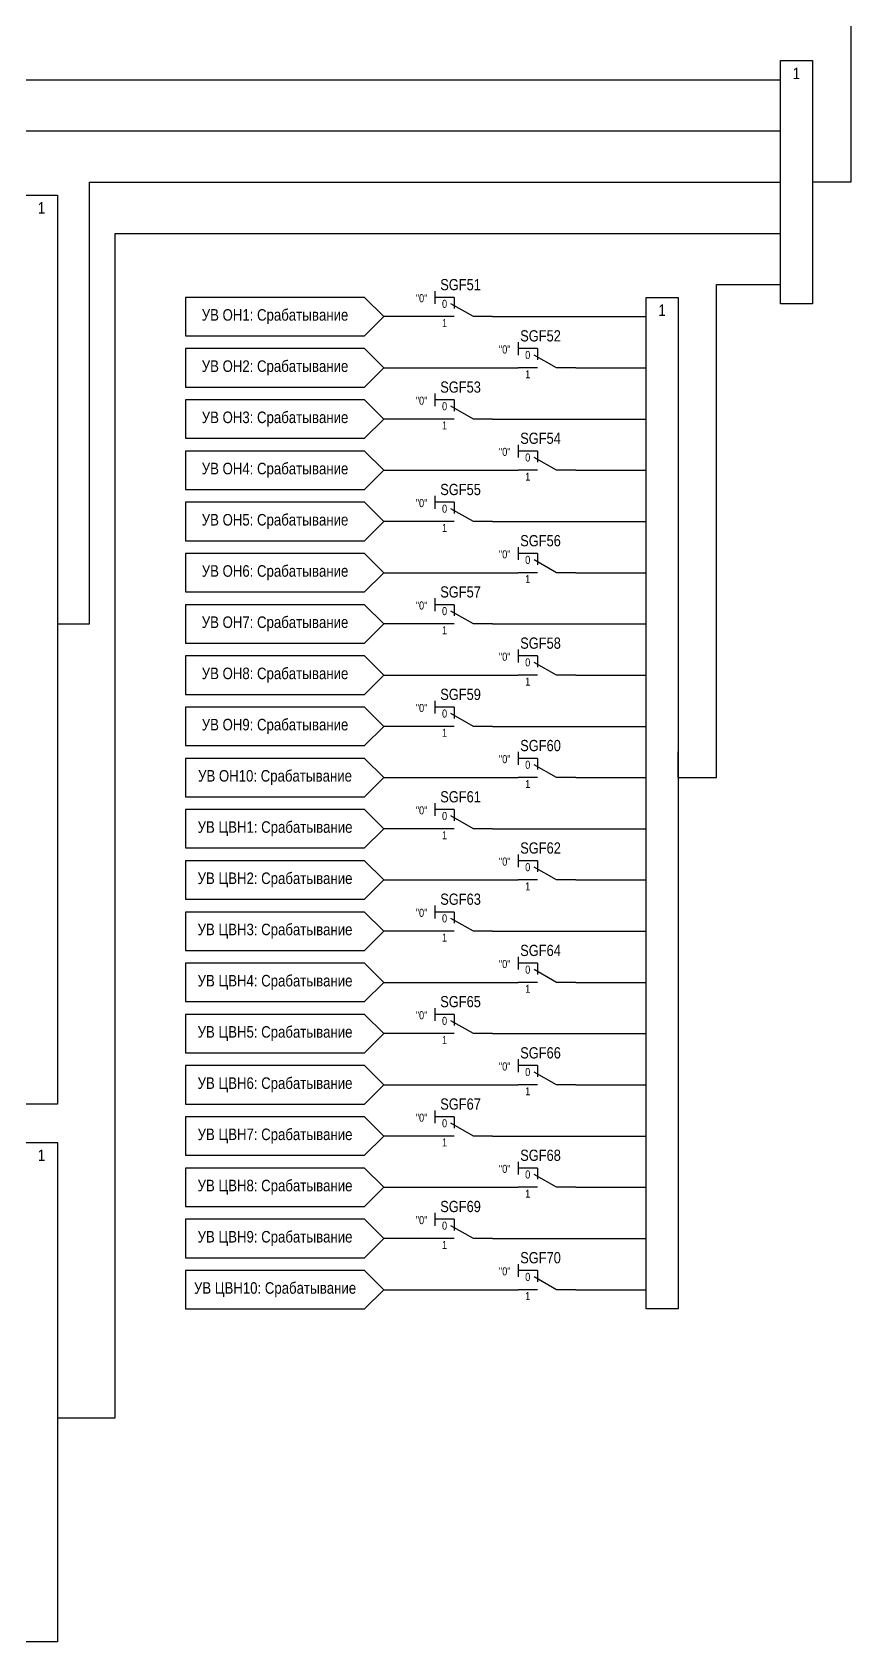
# Model space of a CAD drawing. Header units: millimetres. Extents: x -6343 to 676, y -1039 to 887.
# Drawn here: x 514 to 642, y 286 to 537.4 of the extents above; entities that cross this region are included whole.
import ezdxf
from ezdxf.enums import TextEntityAlignment as Align

# ---------------------------------------------------------------- set-up
doc = ezdxf.new("R2010")
doc.units = ezdxf.units.MM
doc.layers.add('Основная', color=7, linetype='Continuous')
doc.styles.add('2.5_Gost_RD', font='ARIALN.TTF', dxfattribs={"height": 2.5})
doc.styles.add('3.5_Gost_RD', font='ARIALN.TTF', dxfattribs={"height": 3.5})
doc.styles.add('Вывод', font='ARIALN.TTF', dxfattribs={"height": 2.5})
doc.styles.add('Компонент', font='ARIALN.TTF', dxfattribs={"height": 3.5})

# ---------------------------------------------------------------- blocks, each defined once
blk = doc.blocks.new('*U79')
at = {"layer": 'Основная', "ltscale": 0.35}
blk.add_line((6, 6), (6, 2.5), dxfattribs=at)
at = {"layer": 'Основная', "color": 0}
blk.add_line((0, 0), (7, 4), dxfattribs=at)
blk = doc.blocks.new('*U130')
at = {"layer": 'Основная', "color": 0}
for p, q in [((-3, 6), (-9, 6)), ((-3, 0), (-9, 0)), ((9, 0), (3, 0))]:
    blk.add_line(p, q, dxfattribs=at)
at = {"layer": 'Основная', "ltscale": 0.25, "xscale": -1}
blk.add_blockref('*U79', (3, 0), dxfattribs=at)
at = {"layer": 'Основная'}
for tag, height, style, p in [('ОУ', 3.5, 'Компонент', (-1, 10)), ('В1', 2.5, 'Вывод', (-13, 6)), ('В2', 2.5, 'Вывод', (-6, 4)), ('В3', 2.5, 'Вывод', (-6, -2))]:
    blk.add_attdef(tag, text='', height=height, dxfattribs=dict(at, style=style)).set_placement(p, align=Align.MIDDLE_CENTER)
blk = doc.blocks.new('*U127')
at = {"layer": 'Основная', "color": 0}
for p, q in [((-3, 6), (-9, 6)), ((-3, 0), (-9, 0)), ((9, 0), (3, 0))]:
    blk.add_line(p, q, dxfattribs=at)
at = {"layer": 'Основная', "ltscale": 0.25, "xscale": -1}
blk.add_blockref('*U79', (3, 0), dxfattribs=at)
at = {"layer": 'Основная'}
for tag, height, style, p in [('ОУ', 3.5, 'Компонент', (-2, 10)), ('В1', 2.5, 'Вывод', (-13, 6)), ('В2', 2.5, 'Вывод', (-6, 4)), ('В3', 2.5, 'Вывод', (-6, -2))]:
    blk.add_attdef(tag, text='', height=height, dxfattribs=dict(at, style=style)).set_placement(p, align=Align.MIDDLE_CENTER)

msp = doc.modelspace()

# ---------------------------------------------------------------- linework, layer by layer
at = {"linetype": 'ByBlock', "ltscale": 10}
for p, q in [((577, 493), (569, 493)), ((586, 493), (610, 493)), ((577, 477), (569, 477)), ((586, 477), (610, 477)), ((577, 461), (569, 461)), ((586, 461), (610, 461)), ((577, 445), (569, 445)), ((586, 445), (610, 445)), ((577, 429), (569, 429)), ((586, 429), (610, 429)), ((577, 413), (569, 413)), ((586, 413), (610, 413)), ((577, 397), (569, 397)), ((586, 397), (610, 397)), ((577, 381), (569, 381)), ((586, 381), (610, 381)), ((577, 365), (569, 365)), ((586, 365), (610, 365)), ((577, 349), (569, 349)), ((586, 349), (610, 349))]:
    msp.add_line(p, q, dxfattribs=at)
at = {"ltscale": 100}
for p, q in [((599, 485), (610, 485)), ((599, 469), (610, 469)), ((599, 453), (610, 453)), ((599, 437), (610, 437)), ((599, 421), (610, 421)), ((599, 405), (610, 405)), ((599, 389), (610, 389)), ((599, 373), (610, 373)), ((599, 357), (610, 357)), ((599, 341), (610, 341))]:
    msp.add_line(p, q, dxfattribs=at)
for points in [[(571, 564), (566, 564), (566, 547), (642, 547), (642, 514), (636, 514)], [(424, 479), (428, 479), (428, 530), (631, 530)], [(424, 357), (432, 357), (432, 522), (631, 522)], [(518, 445), (523, 445), (523, 514), (631, 514)], [(518, 321), (527, 321), (527, 506), (631, 506)], [(615, 421), (621, 421), (621, 498), (631, 498)], [(615, 421), (615, 425)]]:
    msp.add_lwpolyline(points, dxfattribs=at)
at = {"layer": 'Основная', "ltscale": 100}
for p, q in [((577, 497), (577, 495)), ((590, 489), (590, 487)), ((569, 485), (590, 485)), ((577, 481), (577, 479)), ((590, 473), (590, 471)), ((569, 469), (590, 469)), ((577, 465), (577, 463)), ((590, 457), (590, 455)), ((569, 453), (590, 453)), ((577, 449), (577, 447)), ((590, 441), (590, 439)), ((569, 437), (590, 437)), ((577, 433), (577, 431)), ((590, 425), (590, 423)), ((569, 421), (590, 421)), ((577, 417), (577, 415)), ((590, 409), (590, 407)), ((569, 405), (590, 405)), ((577, 401), (577, 399)), ((590, 393), (590, 391)), ((569, 389), (590, 389)), ((577, 385), (577, 383)), ((590, 377), (590, 375)), ((569, 373), (590, 373)), ((577, 369), (577, 367)), ((590, 361), (590, 359)), ((569, 357), (590, 357)), ((577, 353), (577, 351)), ((590, 345), (590, 343)), ((569, 341), (590, 341))]:
    msp.add_line(p, q, dxfattribs=at)
for points in [[(631, 533), (636, 533), (636, 495), (631, 495)], [(513, 512), (518, 512), (518, 370), (513, 370)], [(610, 496), (615, 496), (615, 338), (610, 338)], [(513, 364), (518, 364), (518, 286), (513, 286)]]:
    msp.add_lwpolyline(points, close=True, dxfattribs=at)
at = {"layer": 'Основная', "color": 0, "ltscale": 100}
for points in [[(569, 493), (566, 496), (538, 496), (538, 490), (566, 490), (569, 493)], [(569, 485), (566, 488), (538, 488), (538, 482), (566, 482), (569, 485)], [(569, 477), (566, 480), (538, 480), (538, 474), (566, 474), (569, 477)], [(569, 469), (566, 472), (538, 472), (538, 466), (566, 466), (569, 469)], [(569, 461), (566, 464), (538, 464), (538, 458), (566, 458), (569, 461)], [(569, 453), (566, 456), (538, 456), (538, 450), (566, 450), (569, 453)], [(569, 445), (566, 448), (538, 448), (538, 442), (566, 442), (569, 445)], [(569, 437), (566, 440), (538, 440), (538, 434), (566, 434), (569, 437)], [(569, 429), (566, 432), (538, 432), (538, 426), (566, 426), (569, 429)], [(569, 421), (566, 424), (538, 424), (538, 418), (566, 418), (569, 421)], [(569, 413), (566, 416), (538, 416), (538, 410), (566, 410), (569, 413)], [(569, 405), (566, 408), (538, 408), (538, 402), (566, 402), (569, 405)], [(569, 397), (566, 400), (538, 400), (538, 394), (566, 394), (569, 397)], [(569, 389), (566, 392), (538, 392), (538, 386), (566, 386), (569, 389)], [(569, 381), (566, 384), (538, 384), (538, 378), (566, 378), (569, 381)], [(569, 373), (566, 376), (538, 376), (538, 370), (566, 370), (569, 373)], [(569, 365), (566, 368), (538, 368), (538, 362), (566, 362), (569, 365)], [(569, 357), (566, 360), (538, 360), (538, 354), (566, 354), (569, 357)], [(569, 349), (566, 352), (538, 352), (538, 346), (566, 346), (569, 349)], [(569, 341), (566, 344), (538, 344), (538, 338), (566, 338), (569, 341)]]:
    msp.add_lwpolyline(points, dxfattribs=at)
at = {"layer": 'Основная', "ltscale": 100}
for points in [[(569, 485), (590, 485)], [(569, 469), (590, 469)], [(569, 453), (590, 453)], [(569, 437), (590, 437)], [(569, 421), (590, 421)], [(569, 405), (590, 405)], [(569, 389), (590, 389)], [(569, 373), (590, 373)], [(569, 357), (590, 357)], [(569, 341), (590, 341)]]:
    msp.add_lwpolyline(points, dxfattribs=at)

# ---------------------------------------------------------------- block references
at = {"layer": 'Основная', "ltscale": 0.25}
ref = msp.add_blockref('*U130', (581.5, 493), dxfattribs=dict(at, xscale=0.5, yscale=0.5, zscale=0.5))
ref.add_attrib('ОУ', 'SGF51', dxfattribs={"height": 1.75, "style": 'Компонент'}).set_placement((581, 498), align=Align.MIDDLE_CENTER)
ref.add_attrib('В2', '0', dxfattribs={"height": 1.25, "style": 'Вывод'}).set_placement((578.5, 495), align=Align.MIDDLE_CENTER)
ref.add_attrib('В3', '1', dxfattribs={"height": 1.25, "style": 'Вывод'}).set_placement((578.5, 492), align=Align.MIDDLE_CENTER)
ref = msp.add_blockref('*U127', (594.5, 485), dxfattribs=dict(at, xscale=0.5, yscale=0.5, zscale=0.5))
ref.add_attrib('ОУ', 'SGF52', dxfattribs={"height": 1.75, "style": 'Компонент'}).set_placement((593.5, 490), align=Align.MIDDLE_CENTER)
ref.add_attrib('В2', '0', dxfattribs={"height": 1.25, "style": 'Вывод'}).set_placement((591.5, 487), align=Align.MIDDLE_CENTER)
ref.add_attrib('В3', '1', dxfattribs={"height": 1.25, "style": 'Вывод'}).set_placement((591.5, 484), align=Align.MIDDLE_CENTER)
ref = msp.add_blockref('*U130', (581.5, 477), dxfattribs=dict(at, xscale=0.5, yscale=0.5, zscale=0.5))
ref.add_attrib('ОУ', 'SGF53', dxfattribs={"height": 1.75, "style": 'Компонент'}).set_placement((581, 482), align=Align.MIDDLE_CENTER)
ref.add_attrib('В2', '0', dxfattribs={"height": 1.25, "style": 'Вывод'}).set_placement((578.5, 479), align=Align.MIDDLE_CENTER)
ref.add_attrib('В3', '1', dxfattribs={"height": 1.25, "style": 'Вывод'}).set_placement((578.5, 476), align=Align.MIDDLE_CENTER)
ref = msp.add_blockref('*U127', (594.5, 469), dxfattribs=dict(at, xscale=0.5, yscale=0.5, zscale=0.5))
ref.add_attrib('ОУ', 'SGF54', dxfattribs={"height": 1.75, "style": 'Компонент'}).set_placement((593.5, 474), align=Align.MIDDLE_CENTER)
ref.add_attrib('В2', '0', dxfattribs={"height": 1.25, "style": 'Вывод'}).set_placement((591.5, 471), align=Align.MIDDLE_CENTER)
ref.add_attrib('В3', '1', dxfattribs={"height": 1.25, "style": 'Вывод'}).set_placement((591.5, 468), align=Align.MIDDLE_CENTER)
ref = msp.add_blockref('*U130', (581.5, 461), dxfattribs=dict(at, xscale=0.5, yscale=0.5, zscale=0.5))
ref.add_attrib('ОУ', 'SGF55', dxfattribs={"height": 1.75, "style": 'Компонент'}).set_placement((581, 466), align=Align.MIDDLE_CENTER)
ref.add_attrib('В2', '0', dxfattribs={"height": 1.25, "style": 'Вывод'}).set_placement((578.5, 463), align=Align.MIDDLE_CENTER)
ref.add_attrib('В3', '1', dxfattribs={"height": 1.25, "style": 'Вывод'}).set_placement((578.5, 460), align=Align.MIDDLE_CENTER)
ref = msp.add_blockref('*U127', (594.5, 453), dxfattribs=dict(at, xscale=0.5, yscale=0.5, zscale=0.5))
ref.add_attrib('ОУ', 'SGF56', dxfattribs={"height": 1.75, "style": 'Компонент'}).set_placement((593.5, 458), align=Align.MIDDLE_CENTER)
ref.add_attrib('В2', '0', dxfattribs={"height": 1.25, "style": 'Вывод'}).set_placement((591.5, 455), align=Align.MIDDLE_CENTER)
ref.add_attrib('В3', '1', dxfattribs={"height": 1.25, "style": 'Вывод'}).set_placement((591.5, 452), align=Align.MIDDLE_CENTER)
ref = msp.add_blockref('*U130', (581.5, 445), dxfattribs=dict(at, xscale=0.5, yscale=0.5, zscale=0.5))
ref.add_attrib('ОУ', 'SGF57', dxfattribs={"height": 1.75, "style": 'Компонент'}).set_placement((581, 450), align=Align.MIDDLE_CENTER)
ref.add_attrib('В2', '0', dxfattribs={"height": 1.25, "style": 'Вывод'}).set_placement((578.5, 447), align=Align.MIDDLE_CENTER)
ref.add_attrib('В3', '1', dxfattribs={"height": 1.25, "style": 'Вывод'}).set_placement((578.5, 444), align=Align.MIDDLE_CENTER)
ref = msp.add_blockref('*U127', (594.5, 437), dxfattribs=dict(at, xscale=0.5, yscale=0.5, zscale=0.5))
ref.add_attrib('ОУ', 'SGF58', dxfattribs={"height": 1.75, "style": 'Компонент'}).set_placement((593.5, 442), align=Align.MIDDLE_CENTER)
ref.add_attrib('В2', '0', dxfattribs={"height": 1.25, "style": 'Вывод'}).set_placement((591.5, 439), align=Align.MIDDLE_CENTER)
ref.add_attrib('В3', '1', dxfattribs={"height": 1.25, "style": 'Вывод'}).set_placement((591.5, 436), align=Align.MIDDLE_CENTER)
ref = msp.add_blockref('*U130', (581.5, 429), dxfattribs=dict(at, xscale=0.5, yscale=0.5, zscale=0.5))
ref.add_attrib('ОУ', 'SGF59', dxfattribs={"height": 1.75, "style": 'Компонент'}).set_placement((581, 434), align=Align.MIDDLE_CENTER)
ref.add_attrib('В2', '0', dxfattribs={"height": 1.25, "style": 'Вывод'}).set_placement((578.5, 431), align=Align.MIDDLE_CENTER)
ref.add_attrib('В3', '1', dxfattribs={"height": 1.25, "style": 'Вывод'}).set_placement((578.5, 428), align=Align.MIDDLE_CENTER)
ref = msp.add_blockref('*U127', (594.5, 421), dxfattribs=dict(at, xscale=0.5, yscale=0.5, zscale=0.5))
ref.add_attrib('ОУ', 'SGF60', dxfattribs={"height": 1.75, "style": 'Компонент'}).set_placement((593.5, 426), align=Align.MIDDLE_CENTER)
ref.add_attrib('В2', '0', dxfattribs={"height": 1.25, "style": 'Вывод'}).set_placement((591.5, 423), align=Align.MIDDLE_CENTER)
ref.add_attrib('В3', '1', dxfattribs={"height": 1.25, "style": 'Вывод'}).set_placement((591.5, 420), align=Align.MIDDLE_CENTER)
ref = msp.add_blockref('*U130', (581.5, 413), dxfattribs=dict(at, xscale=0.5, yscale=0.5, zscale=0.5))
ref.add_attrib('ОУ', 'SGF61', dxfattribs={"height": 1.75, "style": 'Компонент'}).set_placement((581, 418), align=Align.MIDDLE_CENTER)
ref.add_attrib('В2', '0', dxfattribs={"height": 1.25, "style": 'Вывод'}).set_placement((578.5, 415), align=Align.MIDDLE_CENTER)
ref.add_attrib('В3', '1', dxfattribs={"height": 1.25, "style": 'Вывод'}).set_placement((578.5, 412), align=Align.MIDDLE_CENTER)
ref = msp.add_blockref('*U127', (594.5, 405), dxfattribs=dict(at, xscale=0.5, yscale=0.5, zscale=0.5))
ref.add_attrib('ОУ', 'SGF62', dxfattribs={"height": 1.75, "style": 'Компонент'}).set_placement((593.5, 410), align=Align.MIDDLE_CENTER)
ref.add_attrib('В2', '0', dxfattribs={"height": 1.25, "style": 'Вывод'}).set_placement((591.5, 407), align=Align.MIDDLE_CENTER)
ref.add_attrib('В3', '1', dxfattribs={"height": 1.25, "style": 'Вывод'}).set_placement((591.5, 404), align=Align.MIDDLE_CENTER)
ref = msp.add_blockref('*U130', (581.5, 397), dxfattribs=dict(at, xscale=0.5, yscale=0.5, zscale=0.5))
ref.add_attrib('ОУ', 'SGF63', dxfattribs={"height": 1.75, "style": 'Компонент'}).set_placement((581, 402), align=Align.MIDDLE_CENTER)
ref.add_attrib('В2', '0', dxfattribs={"height": 1.25, "style": 'Вывод'}).set_placement((578.5, 399), align=Align.MIDDLE_CENTER)
ref.add_attrib('В3', '1', dxfattribs={"height": 1.25, "style": 'Вывод'}).set_placement((578.5, 396), align=Align.MIDDLE_CENTER)
ref = msp.add_blockref('*U127', (594.5, 389), dxfattribs=dict(at, xscale=0.5, yscale=0.5, zscale=0.5))
ref.add_attrib('ОУ', 'SGF64', dxfattribs={"height": 1.75, "style": 'Компонент'}).set_placement((593.5, 394), align=Align.MIDDLE_CENTER)
ref.add_attrib('В2', '0', dxfattribs={"height": 1.25, "style": 'Вывод'}).set_placement((591.5, 391), align=Align.MIDDLE_CENTER)
ref.add_attrib('В3', '1', dxfattribs={"height": 1.25, "style": 'Вывод'}).set_placement((591.5, 388), align=Align.MIDDLE_CENTER)
ref = msp.add_blockref('*U130', (581.5, 381), dxfattribs=dict(at, xscale=0.5, yscale=0.5, zscale=0.5))
ref.add_attrib('ОУ', 'SGF65', dxfattribs={"height": 1.75, "style": 'Компонент'}).set_placement((581, 386), align=Align.MIDDLE_CENTER)
ref.add_attrib('В2', '0', dxfattribs={"height": 1.25, "style": 'Вывод'}).set_placement((578.5, 383), align=Align.MIDDLE_CENTER)
ref.add_attrib('В3', '1', dxfattribs={"height": 1.25, "style": 'Вывод'}).set_placement((578.5, 380), align=Align.MIDDLE_CENTER)
ref = msp.add_blockref('*U127', (594.5, 373), dxfattribs=dict(at, xscale=0.5, yscale=0.5, zscale=0.5))
ref.add_attrib('ОУ', 'SGF66', dxfattribs={"height": 1.75, "style": 'Компонент'}).set_placement((593.5, 378), align=Align.MIDDLE_CENTER)
ref.add_attrib('В2', '0', dxfattribs={"height": 1.25, "style": 'Вывод'}).set_placement((591.5, 375), align=Align.MIDDLE_CENTER)
ref.add_attrib('В3', '1', dxfattribs={"height": 1.25, "style": 'Вывод'}).set_placement((591.5, 372), align=Align.MIDDLE_CENTER)
ref = msp.add_blockref('*U130', (581.5, 365), dxfattribs=dict(at, xscale=0.5, yscale=0.5, zscale=0.5))
ref.add_attrib('ОУ', 'SGF67', dxfattribs={"height": 1.75, "style": 'Компонент'}).set_placement((581, 370), align=Align.MIDDLE_CENTER)
ref.add_attrib('В2', '0', dxfattribs={"height": 1.25, "style": 'Вывод'}).set_placement((578.5, 367), align=Align.MIDDLE_CENTER)
ref.add_attrib('В3', '1', dxfattribs={"height": 1.25, "style": 'Вывод'}).set_placement((578.5, 364), align=Align.MIDDLE_CENTER)
ref = msp.add_blockref('*U127', (594.5, 357), dxfattribs=dict(at, xscale=0.5, yscale=0.5, zscale=0.5))
ref.add_attrib('ОУ', 'SGF68', dxfattribs={"height": 1.75, "style": 'Компонент'}).set_placement((593.5, 362), align=Align.MIDDLE_CENTER)
ref.add_attrib('В2', '0', dxfattribs={"height": 1.25, "style": 'Вывод'}).set_placement((591.5, 359), align=Align.MIDDLE_CENTER)
ref.add_attrib('В3', '1', dxfattribs={"height": 1.25, "style": 'Вывод'}).set_placement((591.5, 356), align=Align.MIDDLE_CENTER)
ref = msp.add_blockref('*U130', (581.5, 349), dxfattribs=dict(at, xscale=0.5, yscale=0.5, zscale=0.5))
ref.add_attrib('ОУ', 'SGF69', dxfattribs={"height": 1.75, "style": 'Компонент'}).set_placement((581, 354), align=Align.MIDDLE_CENTER)
ref.add_attrib('В2', '0', dxfattribs={"height": 1.25, "style": 'Вывод'}).set_placement((578.5, 351), align=Align.MIDDLE_CENTER)
ref.add_attrib('В3', '1', dxfattribs={"height": 1.25, "style": 'Вывод'}).set_placement((578.5, 348), align=Align.MIDDLE_CENTER)
ref = msp.add_blockref('*U127', (594.5, 341), dxfattribs=dict(at, xscale=0.5, yscale=0.5, zscale=0.5))
ref.add_attrib('ОУ', 'SGF70', dxfattribs={"height": 1.75, "style": 'Компонент'}).set_placement((593.5, 346), align=Align.MIDDLE_CENTER)
ref.add_attrib('В2', '0', dxfattribs={"height": 1.25, "style": 'Вывод'}).set_placement((591.5, 343), align=Align.MIDDLE_CENTER)
ref.add_attrib('В3', '1', dxfattribs={"height": 1.25, "style": 'Вывод'}).set_placement((591.5, 340), align=Align.MIDDLE_CENTER)

# ---------------------------------------------------------------- texts
at = {"layer": 'Основная', "ltscale": 100, "char_height": 1.8, "width": 5, "attachment_point": 5, "style": '2.5_Gost_RD'}
for insert in [(633.5, 531), (515.5, 510), (612.5, 494), (515.5, 362)]:
    msp.add_mtext('1', dxfattribs=dict(at, insert=insert))
at = {"layer": 'Основная', "ltscale": 100, "char_height": 1.25, "attachment_point": 1, "style": '3.5_Gost_RD'}
for insert in [(574, 496.5), (587, 488.5), (574, 480.5), (587, 472.5), (574, 464.5), (587, 456.5), (574, 448.5), (587, 440.5), (574, 432.5), (587, 424.5), (574, 416.5), (587, 408.5), (574, 400.5), (587, 392.5), (574, 384.5), (587, 376.5), (574, 368.5), (587, 360.5), (574, 352.5), (587, 344.5)]:
    msp.add_mtext_dynamic_manual_height_columns('"0"', width=2, gutter_width=17.5, heights=[0], dxfattribs=dict(at, insert=insert))
at = {"layer": 'Основная', "color": 0, "ltscale": 100, "char_height": 1.8, "width": 28, "attachment_point": 5, "style": '2.5_Gost_RD'}
for s, insert in [('{\\C256;УВ ОН1: Срабатывание}', (552, 493)), ('{\\C256;УВ ОН2: Срабатывание}', (552, 485)), ('{\\C256;УВ ОН3: Срабатывание}', (552, 477)), ('{\\C256;УВ ОН4: Срабатывание}', (552, 469)), ('{\\C256;УВ ОН5: Срабатывание}', (552, 461)), ('{\\C256;УВ ОН6: Срабатывание}', (552, 453)), ('{\\C256;УВ ОН7: Срабатывание}', (552, 445)), ('{\\C256;УВ ОН8: Срабатывание}', (552, 437)), ('{\\C256;УВ ОН9: Срабатывание}', (552, 429)), ('{\\C256;УВ ОН10: Срабатывание}', (552, 421)), ('{\\C256;УВ ЦВН1: Срабатывание}', (552, 413)), ('{\\C256;УВ ЦВН2: Срабатывание}', (552, 405)), ('{\\C256;УВ ЦВН3: Срабатывание}', (552, 397)), ('{\\C256;УВ ЦВН4: Срабатывание}', (552, 389)), ('{\\C256;УВ ЦВН5: Срабатывание}', (552, 381)), ('{\\C256;УВ ЦВН6: Срабатывание}', (552, 373)), ('{\\C256;УВ ЦВН7: Срабатывание}', (552, 365)), ('{\\C256;УВ ЦВН8: Срабатывание}', (552, 357)), ('{\\C256;УВ ЦВН9: Срабатывание}', (552, 349)), ('{\\C256;УВ ЦВН10: Срабатывание}', (552, 341))]:
    msp.add_mtext(s, dxfattribs=dict(at, insert=insert))

doc.saveas('drawing.dxf')
